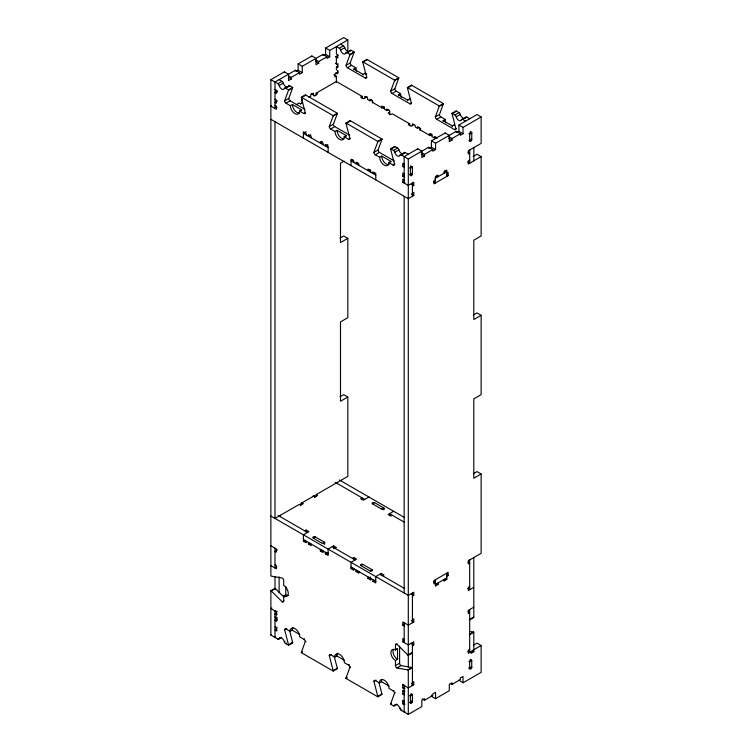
<?xml version="1.0" encoding="UTF-8"?>
<svg xmlns="http://www.w3.org/2000/svg" width="752" height="752" viewBox="0 0 752 752"><rect width="100%" height="100%" fill="white"/><g stroke="black" fill="none" stroke-linecap="round" stroke-linejoin="round"><path stroke-width="1.13" d="M290.357 105.712L292.425 104.528L301.58 109.811L299.522 111.005A6.477 3.741 60 0 1 294.944 113.646A6.477 3.741 60 0 1 290.357 105.712L286.004 103.203A1.946 1.119 60 0 1 284.632 100.824L288.505 90.287A1.946 1.119 60 0 0 288.561 89.864L292.688 87.486L289.783 85.813A1.946 1.119 60 0 0 288.495 86.123A3.892 2.247 60 0 1 285.901 86.743A3.892 2.247 60 0 1 283.307 83.134A1.946 1.119 60 0 0 282.009 81.329L279.114 79.656M284.632 100.824L288.759 98.446L292.631 87.909A1.946 1.119 60 0 0 292.688 87.486M366.948 77.099L365.303 78.058L347.433 67.736A1.946 1.119 60 0 1 346.061 65.358L349.934 54.821A1.946 1.119 60 0 0 349.99 54.407L354.107 52.02L351.212 50.346A1.946 1.119 60 0 0 349.915 50.657A3.892 2.247 60 0 1 347.321 51.277A3.892 2.247 60 0 1 344.736 47.667A1.946 1.119 60 0 0 343.438 45.863L340.543 44.189M346.061 65.358L350.178 62.98L354.051 52.443A1.946 1.119 60 0 0 354.107 52.02M334.997 131.487L337.065 130.303L346.221 135.586L344.162 136.779A6.477 3.741 60 0 1 339.584 139.421A6.477 3.741 60 0 1 334.997 131.487L330.645 128.977A1.946 1.119 60 0 1 329.273 126.599L333.145 116.062A1.946 1.119 60 0 0 333.202 115.639L337.328 113.261L305.444 94.855L301.317 97.234A1.946 1.119 60 0 0 301.373 97.722L305.246 112.725A1.946 1.119 60 0 1 303.874 113.514L299.522 111.005M329.273 126.599L333.399 124.212L337.272 113.684A1.946 1.119 60 0 0 337.328 113.261M411.588 102.874L409.943 103.832L392.074 93.511A1.946 1.119 60 0 1 390.702 91.133L394.574 80.596A1.946 1.119 60 0 0 394.631 80.173L398.748 77.794L366.863 59.389L362.746 61.767A1.946 1.119 60 0 0 362.802 62.256L366.675 77.259A1.946 1.119 60 0 1 365.303 78.058M390.702 91.133L394.819 88.755L398.692 78.217A1.946 1.119 60 0 0 398.748 77.794M379.638 157.262L381.706 156.068L390.861 161.36L388.803 162.554A6.477 3.741 60 0 1 384.225 165.196A6.477 3.741 60 0 1 379.638 157.262L375.286 154.752A1.946 1.119 60 0 1 373.913 152.365L377.786 141.837A1.946 1.119 60 0 0 377.842 141.414L381.969 139.035L350.084 120.621L345.958 123.008A1.946 1.119 60 0 0 346.014 123.497L349.887 138.5A1.946 1.119 60 0 1 348.514 139.289L344.162 136.779M373.913 152.365L378.04 149.986L381.913 139.449A1.946 1.119 60 0 0 381.969 139.035M456.229 128.648L454.584 129.598L436.715 119.286A1.946 1.119 60 0 1 435.342 116.908L439.215 106.37A1.946 1.119 60 0 0 439.271 105.947L443.389 103.569L411.504 85.164L407.387 87.542A1.946 1.119 60 0 0 407.443 88.031L411.316 103.033A1.946 1.119 60 0 1 409.943 103.832M435.342 116.908L439.459 114.53L443.332 103.992A1.946 1.119 60 0 0 443.389 103.569M334.123 655.988L337.272 668.18A1.946 1.119 60 0 1 337.328 668.669L333.202 671.047L301.317 652.642A1.946 1.119 60 0 1 301.373 652.219L305.246 641.682L306.017 641.24M379.008 682.694L381.913 693.955A1.946 1.119 60 0 1 381.969 694.434L377.842 696.822L345.958 678.407A1.946 1.119 60 0 1 346.014 677.994L349.887 667.456L350.658 667.005M422.088 698.824L424.56 700.253L424.56 698.664L421.806 700.253L421.806 706.598L408.298 714.4L401.277 710.349A1.946 1.119 60 0 1 399.979 708.544A3.892 2.247 60 0 0 397.385 704.925A3.892 2.247 60 0 0 394.8 705.545A1.946 1.119 60 0 1 393.503 705.855L390.598 704.182A1.946 1.119 60 0 1 390.655 703.759L394.527 693.231L395.298 692.78M284.077 597.144L275.382 588.619A1.946 1.119 60 0 0 274.988 588.327L270.87 590.705A1.946 1.119 60 0 1 271.265 590.997L282.32 601.854A1.946 1.119 60 0 0 283.692 601.055L283.692 596.035A6.477 3.741 60 0 0 288.279 593.394A6.477 3.741 60 0 0 283.692 585.451L283.692 580.431A1.946 1.119 60 0 0 282.32 578.053L271.265 576.135A1.946 1.119 60 0 1 270.87 575.976L270.87 79.656L284.378 71.854L288.505 74.232L288.505 80.577L291.25 78.988L291.25 77.4L299.503 72.643L299.503 74.232L302.248 72.643L302.248 66.298L298.121 63.911L298.121 70.265L302.248 72.643M298.121 63.911L311.864 55.977L315.99 58.365L315.99 64.71L318.735 63.121L318.735 61.532L326.988 56.776L326.988 58.365L329.733 56.776L329.733 50.431L347.828 39.978L347.828 51.55M329.733 56.776L325.607 54.398L325.607 48.043L343.702 37.6L347.828 39.978M299.503 72.643L295.376 70.265L274.988 82.034L274.988 108.476L277.056 107.292M302.248 66.298L322.862 54.398L326.988 56.776M296.579 71.158L298.121 70.265M323.717 55.488L325.607 54.398M270.87 79.656L277.892 83.707L282.009 81.329M335.956 56.879L337.789 57.942L337.789 54.764L336.417 53.975L336.417 46.568L339.312 48.241L343.438 45.863M277.892 83.707A1.946 1.119 60 0 1 279.189 85.512L283.307 83.134M339.312 48.241A1.946 1.119 60 0 1 340.609 50.046L344.736 47.667M277.056 91.424L274.988 92.609L276.369 93.408L276.369 90.231L274.988 89.441M279.189 85.512A3.892 2.247 60 0 0 281.774 89.121A3.892 2.247 60 0 0 284.369 88.501L288.495 86.123M340.609 50.046A3.892 2.247 60 0 0 343.203 53.665A3.892 2.247 60 0 0 345.788 53.044L349.915 50.657M284.369 88.501A1.946 1.119 60 0 1 285.666 88.191L289.783 85.813M345.788 53.044A1.946 1.119 60 0 1 347.086 52.734L351.212 50.346M288.505 90.287L292.631 87.909M349.934 54.821L354.051 52.443M277.469 100.965L274.988 102.394L276.369 103.193L276.369 100.016L274.988 99.226M335.956 72.756L337.789 73.809L337.789 70.641L336.417 69.842L336.417 66.937L338.062 65.979M271.557 105.703L270.87 106.098L276.369 109.275L276.369 106.098L274.988 105.308M338.212 71.985L334.997 73.837L334.997 77.005L336.379 76.215L336.379 82.231M286.004 103.203L290.131 100.824L305.021 109.416M347.433 67.736L351.56 65.358L355.912 67.868A6.477 3.741 60 0 0 356.664 71.233M301.373 97.722L305.5 95.335A1.946 1.119 60 0 1 305.444 94.855M362.802 62.256L366.929 59.878A1.946 1.119 60 0 1 366.863 59.389M353.891 69.861A6.477 3.741 60 0 1 353.844 69.062L355.912 67.868M302.201 99.649L302.031 102.921M296.25 104.669L299.268 102.93L300.659 104.114M308.875 97.384L310.736 96.312L310.736 94.724L313.481 93.135L313.481 95.711M316.216 95.043L316.216 93.145L336.379 81.507L362.032 96.312L362.032 98.221M300.64 103.72L302.473 102.657M314.251 95.861L317.598 93.934L316.216 93.145M362.962 75.097A6.477 3.741 60 0 0 363.009 74.354L365.068 73.16L366.807 74.166M303.874 113.514L305.519 112.565M362.032 96.312L360.65 97.111L363.404 98.691L367.07 96.576M333.145 116.062L337.272 113.684M394.574 80.596L398.692 78.217M306.139 131.75L303.394 133.339L328.126 147.618M310.905 134.824L308.433 136.253L308.433 134.664L311.178 136.253L311.178 137.832M364.814 98.409L364.814 96.294L367.568 97.873L367.568 99.461L369.852 100.787L371.507 99.837M330.645 128.977L334.772 126.599L349.661 135.191M392.074 93.511L396.201 91.133L400.553 93.643A6.477 3.741 60 0 0 401.502 97.431M346.014 123.497L350.141 121.11A1.946 1.119 60 0 1 350.084 120.621M407.443 88.031L411.57 85.653A1.946 1.119 60 0 1 411.504 85.164M398.532 95.636A6.477 3.741 60 0 1 398.485 94.837L400.553 93.643M327.853 144.61L325.381 146.038L325.381 144.45L328.126 146.038L328.126 152.383M381.762 108.194L381.762 106.079L384.516 107.668L384.516 109.247L386.81 110.572L388.455 109.623M407.603 100.871A6.477 3.741 60 0 0 407.65 100.129L409.708 98.935A6.477 3.741 60 0 1 409.661 99.678M389.968 111.916L388.135 112.979L390.89 114.567L392.262 113.768L409.671 123.817L409.671 125.725M348.514 139.289L350.159 138.34M344.162 161.116L340.496 163.231L340.496 242.567L347.828 238.337L347.828 317.682L340.496 321.912L340.496 401.258L347.828 397.028L347.828 476.373L316.216 494.619L316.216 496.527M377.786 141.837L381.913 139.449M439.215 106.37L443.332 103.992M409.671 123.817L408.298 124.616L411.043 126.195L413.788 124.616M352.867 159.791L351.034 160.843L375.774 175.131M357.726 162.799L356.072 163.757L356.072 162.169L358.826 163.757L358.826 165.346M412.463 125.913L412.463 123.798L415.207 125.387L415.207 126.966L417.501 128.291L419.146 127.342M375.286 154.752L379.412 152.365L394.302 160.966M436.715 119.286L440.841 116.908L445.193 119.418A6.477 3.741 60 0 0 445.945 122.773M388.803 162.554L393.155 165.064A1.946 1.119 60 0 0 394.527 164.274L390.655 149.263A1.946 1.119 60 0 1 390.598 148.783L394.725 146.396L397.62 148.069A1.946 1.119 60 0 1 398.917 149.874A3.892 2.247 60 0 0 401.512 153.493A3.892 2.247 60 0 0 404.097 152.872A1.946 1.119 60 0 1 405.394 152.562L408.298 154.235M454.584 129.598A1.946 1.119 60 0 0 455.956 128.808L452.084 113.806A1.946 1.119 60 0 1 452.027 113.317L456.144 110.939L459.049 112.612A1.946 1.119 60 0 1 460.346 114.417A3.892 2.247 60 0 0 462.931 118.026A3.892 2.247 60 0 0 465.526 117.406A1.946 1.119 60 0 1 466.823 117.096L469.718 118.769M390.655 149.263L394.781 146.884A1.946 1.119 60 0 1 394.725 146.396M452.084 113.806L456.21 111.418A1.946 1.119 60 0 1 456.144 110.939M443.172 121.41A6.477 3.741 60 0 1 443.125 120.611L445.193 119.418M390.598 148.783L393.503 150.456L397.62 148.069M452.027 113.317L454.922 114.99L459.049 112.612M393.503 150.456A1.946 1.119 60 0 1 394.8 152.261L398.917 149.874M454.922 114.99A1.946 1.119 60 0 1 456.22 116.795L460.346 114.417M370.04 169.444L367.982 170.629L367.982 169.04L370.736 170.629L370.736 172.217M394.8 152.261A3.892 2.247 60 0 0 397.385 155.871A3.892 2.247 60 0 0 399.979 155.25L404.097 152.872M456.22 116.795A3.892 2.247 60 0 0 458.814 120.405A3.892 2.247 60 0 0 461.399 119.784L465.526 117.406M399.979 155.25A1.946 1.119 60 0 1 401.277 154.94L405.394 152.562M461.399 119.784A1.946 1.119 60 0 1 462.696 119.474L466.823 117.096M452.243 126.637A6.477 3.741 60 0 0 452.29 125.894L454.349 124.71A6.477 3.741 60 0 1 454.302 125.452M374.675 172.584L373.02 173.543L373.02 171.954L375.774 173.543L375.774 179.888M429.411 135.698L429.411 133.583L432.156 135.172L432.156 136.751L434.449 138.077L436.094 137.127M435.549 149.601L431.432 147.223L431.432 140.878L435.549 143.256L435.549 149.601L432.804 151.19L432.804 149.601L424.56 154.367L424.56 155.955L421.806 157.544L421.806 151.19L417.689 148.811L404.172 156.613L404.172 183.065L404.858 182.661M431.432 140.878L445.175 132.944L449.292 135.322L449.292 141.667L452.046 140.088L452.046 138.5L460.29 133.734L460.29 135.322L463.035 133.734L463.035 127.389L481.13 116.945L481.13 143.388L468.308 150.795L468.308 153.972L469.68 153.173L468.026 152.224M463.035 133.734L458.917 131.356L458.917 125.011L477.012 114.558L481.13 116.945M393.155 165.064L394.8 164.115M401.277 154.94L408.298 158.992L428.678 147.223L432.804 149.601M435.549 143.256L456.163 131.356L460.29 133.734M429.195 148.511L431.432 147.223M456.849 132.549L458.917 131.356M404.172 164.021L402.799 163.222L402.799 166.399L404.444 165.449M410.357 168.382L412.416 167.188L410.583 166.136M469.718 134.11L471.777 132.916L470.132 131.967M404.172 173.806L402.799 173.007L402.799 176.184L404.444 175.235M469.718 140.718L471.777 139.534L471.739 132.747A1.1 0.63 -60 0 0 471.57 132.286L471.175 132.183A1.73 0.996 -60 0 0 470.15 132.822L469.85 133.273A1.1 0.63 -60 0 0 469.68 133.941L469.68 140.746A1.457 0.846 -60 0 0 470.714 141.338A1.457 0.846 -60 0 0 471.739 139.552L470.968 139.111M404.172 179.888L402.799 179.098L402.799 182.266L404.444 181.317M412.416 186.233L413.788 185.443L413.788 182.266L408.298 185.443L402.799 182.266M435.323 178.299L446.773 171.691L444.94 170.629M473.064 156.51L477.012 154.235L481.13 156.613L481.13 235.959L473.798 240.189L473.798 319.534L481.13 315.304L481.13 394.65L473.798 398.88L473.798 478.225L481.13 473.986L481.13 553.331L468.308 560.738L468.308 563.915L469.68 563.116L468.026 562.167M412.416 193.114L413.788 192.315L413.788 195.492L408.298 198.669L270.87 119.324M435.333 179.878L433.96 180.677L433.96 183.845L448.164 175.648L448.164 172.481L446.782 173.27M469.68 160.054L468.308 160.843L468.308 164.021L481.13 156.613M340.036 238.074L343.702 235.959L347.828 238.337M473.346 315.041L477.012 312.926L481.13 315.304M340.036 396.765L343.702 394.65L347.828 397.028M304.767 530.856L306.139 530.057L308.893 531.645L303.394 534.822L303.394 541.167L306.139 542.756L306.139 541.167M368.903 496.997L363.404 500.174L360.65 498.585L362.032 497.796L362.032 499.695M277.469 549.919L274.988 551.348L276.369 552.147L276.369 548.969L270.87 545.792M303.394 541.167L305.039 540.218M315.304 536.937A1.457 0.846 0 0 0 313.246 536.937A1.457 0.846 0 0 0 313.246 538.122L315.304 536.937L324.469 542.23L324.469 544.345M372.569 503.878L374.628 502.684L383.783 507.976A1.457 0.846 0 0 1 383.783 509.17A1.457 0.846 0 0 1 381.725 509.17L372.569 503.878A1.457 0.846 0 0 1 372.569 502.684A1.457 0.846 0 0 1 374.628 502.684M308.433 542.493L308.433 544.072L310.078 543.123M276.821 566.952L274.988 568.014L274.988 548.18M322.401 543.414L324.469 542.23A1.457 0.846 0 0 1 324.469 543.414A1.457 0.846 0 0 1 322.401 543.414L313.246 538.122M381.725 509.17L383.783 507.976L383.783 509.884M320.343 549.364L320.343 550.953L321.988 550.003M334.997 548.311L336.379 547.512L333.625 545.924L328.126 549.101L328.126 555.446L325.381 553.857L325.381 552.278M393.634 511.285L388.135 514.453L390.89 516.041L392.262 515.252M325.381 553.857L327.853 552.438M473.346 473.722L477.012 471.607L481.13 473.986M271.265 590.997L275.382 588.619M283.692 596.035L285.76 594.841A6.477 3.741 60 0 0 288.289 595.424M352.406 558.36L353.778 557.561L356.533 559.15L351.034 562.327L351.034 568.672L353.778 570.26L353.778 568.672M271.895 608.011L270.87 608.612L276.369 611.78L277.14 611.338M282.32 601.854L283.974 600.904M275.683 610.596L274.988 610.991L274.988 637.442L275.768 636.991M351.034 568.672L352.679 567.722M277.056 612.974L274.988 614.168L276.369 614.957L277.14 614.506M360.885 565.636L362.943 564.442L372.108 569.734A1.457 0.846 0 0 1 372.108 570.918A1.457 0.846 0 0 1 370.04 570.918L360.885 565.636A1.457 0.846 0 0 1 360.885 564.442A1.457 0.846 0 0 1 362.943 564.442M276.022 616.48L274.988 617.072L276.369 617.862L277.14 617.42M356.072 569.997L356.072 571.586L357.726 570.627M277.121 618.576A1.457 0.846 -60 0 0 277.056 619.056L274.988 620.25L276.369 621.039L277.14 620.597M370.04 570.918L372.108 569.734M274.988 626.858L276.369 627.647L277.14 627.206M277.056 628.841L274.988 630.035L276.369 630.825L277.14 630.383M367.982 576.869L367.982 578.457L370.454 577.028M270.87 590.705L270.87 635.055L271.472 634.707M382.646 575.816L384.018 575.017L381.264 573.438L375.774 576.605L375.774 582.95L373.02 581.371L373.02 579.783M289.482 630.214L292.631 642.405A1.946 1.119 60 0 1 292.688 642.894L288.561 645.272A1.946 1.119 60 0 0 288.505 644.784L284.632 629.781L286.785 628.54M373.02 581.371L375.492 579.942M284.632 629.781A1.946 1.119 60 0 1 286.004 628.992L290.131 631.37L292.19 630.176A6.806 3.929 60 0 1 292.989 627.572M270.87 635.055L277.892 639.115L280.985 637.329M277.892 639.115A1.946 1.119 60 0 0 279.189 638.805L281.502 637.461M279.189 638.805A3.892 2.247 60 0 1 281.774 638.185A3.892 2.247 60 0 1 284.369 641.794L285.14 641.343M284.369 641.794A1.946 1.119 60 0 0 285.666 643.599L286.437 643.157M288.505 644.784L292.631 642.405M290.131 631.37A6.806 3.929 60 0 1 294.944 628.587A6.806 3.929 60 0 1 299.747 636.925L303.874 639.303L304.645 638.852M301.373 652.219L302.154 651.768M301.317 652.642L302.097 652.191M412.416 596.176L413.788 595.387L413.788 592.209L408.298 595.387L270.87 516.041M446.782 576.333L448.164 575.543L448.164 572.366L433.96 580.572L433.96 583.74L435.333 582.95L433.688 581.992M435.323 584.539L446.773 577.931M438.078 582.95L438.078 584.539L435.333 586.118L435.323 579.783M446.773 573.165L446.782 579.51L444.037 581.099L444.037 579.51M333.202 671.047A1.946 1.119 60 0 0 333.145 670.558L329.273 655.556L331.425 654.315M329.273 655.556A1.946 1.119 60 0 1 330.645 654.757L334.772 657.145L336.83 655.951A6.806 3.929 60 0 1 337.836 653.131M412.416 619.582L413.788 618.793L413.788 621.96L408.298 625.138L402.799 621.96L402.799 625.138L404.444 624.188M469.68 586.522L468.308 587.321L468.308 590.489L473.798 587.321M333.145 670.558L337.272 668.18M334.772 657.145A6.806 3.929 60 0 1 339.584 654.362A6.806 3.929 60 0 1 344.388 662.691L348.514 665.078L349.285 664.627M396.84 667.973L400.966 665.595L412.021 667.503A1.946 1.119 60 0 1 412.416 667.663L408.298 670.051A1.946 1.119 60 0 0 407.904 669.891L396.84 667.973A1.946 1.119 60 0 1 395.467 665.595L395.467 660.566A6.477 3.741 60 0 1 390.89 652.633A6.477 3.741 60 0 1 395.467 649.991L395.467 644.962L397.122 644.013M404.172 639.416L402.799 638.627L402.799 641.804L404.444 640.845M346.014 677.994L347.048 677.392M345.958 678.407L346.992 677.815M395.467 649.991L397.526 648.797L397.526 659.372L395.467 660.566M473.798 607.155L468.308 610.333L468.308 613.5L469.68 612.711L468.026 611.752M412.416 645.771L413.788 644.972L413.788 641.804L408.298 644.972L402.799 641.804M407.904 655.02L412.021 652.642A1.946 1.119 60 0 0 412.416 652.933L408.298 655.312A1.946 1.119 60 0 1 407.904 655.02L396.84 644.173A1.946 1.119 60 0 0 395.467 644.962M473.798 617.495L469.68 619.874A1.946 1.119 60 0 1 469.286 619.582L473.412 617.204A1.946 1.119 60 0 0 473.798 617.495L473.798 557.561M395.467 665.595L399.594 663.208L399.594 646.024M377.842 696.822A1.946 1.119 60 0 0 377.786 696.333L373.913 681.331L376.066 680.09M373.913 681.331A1.946 1.119 60 0 1 375.286 680.532L379.412 682.91L381.471 681.726A6.806 3.929 60 0 1 382.091 679.357M407.904 669.891L412.021 667.503M473.798 632.225A1.946 1.119 60 0 0 473.412 632.065L469.286 634.444A1.946 1.119 60 0 1 469.68 634.603L473.798 632.225L473.798 651.721L471.053 653.309L471.053 651.721M377.786 696.333L381.913 693.955M404.943 688.296L404.172 688.747L402.799 687.948L402.799 684.781L403.57 684.329M379.412 682.91A6.806 3.929 60 0 1 384.225 680.137A6.806 3.929 60 0 1 389.028 688.465L393.155 690.844L393.926 690.402M473.346 645.254L477.012 643.139L481.13 645.517L481.13 672.344L463.035 682.797L458.917 680.118M404.858 685.175L404.172 685.57L404.172 712.022L404.943 711.571M402.799 687.948L404.087 687.206M412.416 682.402L413.788 681.603L413.788 684.781L408.298 687.948L402.799 684.781M469.68 649.343L468.308 650.132L468.308 653.309L473.798 650.132L473.111 649.737M404.172 694.829L402.799 694.04L402.799 690.862L403.57 690.411M473.798 649.747L481.13 645.517M404.943 691.21L404.172 691.652L402.799 690.862M402.799 694.04L404.087 693.288M390.655 703.759L391.435 703.317M390.598 704.182L391.378 703.74M393.503 705.855L394.274 705.414M394.527 705.263L396.332 704.22M404.943 704.163L404.172 704.615L402.799 703.825L402.799 700.648L403.57 700.197M394.8 705.545L397.112 704.21M402.799 703.825L404.087 703.073M399.979 708.544L400.75 708.093M410.357 702.631L412.416 701.437L411.729 701.043M471.739 667.193L469.68 668.378L468.994 667.983M401.277 710.349L402.047 709.897M424.56 700.253L432.804 695.487L432.804 693.899L435.549 692.319L435.549 698.664L431.432 696.286L431.432 695.092M450.392 683.427L452.046 684.386L460.29 679.62L460.29 678.031L463.035 676.452L463.035 682.797M435.549 698.664L449.292 690.731L449.292 684.386L452.046 682.797L452.046 684.386M338.052 55.225L337.968 55.216A1.73 0.996 -60 0 0 336.849 55.864L336.548 56.315A1.1 0.63 -60 0 0 336.37 56.973L336.379 63.779A1.457 0.846 -60 0 0 336.962 64.522A1.457 0.846 -60 0 0 338.052 63.741M470.094 631.492L473.412 632.065M347.086 52.734L349.99 54.407M362.746 61.767L394.631 80.173M407.387 87.542L439.271 105.947M462.696 119.474L465.601 121.147M325.607 48.043L329.733 50.431M458.917 125.011L463.035 127.389M470.451 132.004L471.739 132.747M335.599 56.532L336.379 56.973M468.91 133.489L469.68 133.941M353.844 69.062L363.009 74.354M398.485 94.837L407.65 100.129M443.125 120.611L452.29 125.894M335.956 63.497L337.789 64.55L337.789 67.727L336.417 66.937M335.599 63.337L336.379 63.779M468.91 140.295L469.68 140.746M315.445 59.634L318.735 61.532M448.747 136.591L452.046 138.5M315.445 61.222L318.735 63.121M448.747 138.18L452.046 140.088M333.897 74.786L336.379 76.215M430.858 133.668L431.469 135.886M437.194 138.077L434.449 136.488L434.449 138.077M467.688 162.028L469.718 163.203L469.718 149.977M288.777 75.971L291.25 77.4M421.261 152.459L424.56 154.367M288.777 77.559L291.25 78.988M421.261 154.047L424.56 155.955M311.178 93.408L314.853 95.908M446.509 174.699L448.164 175.648M285.666 88.191L288.561 89.864M301.317 97.234L333.202 115.639M345.958 123.008L377.842 141.414M436.433 175.752L438.078 176.711L438.078 175.122L435.333 176.711L435.323 183.065L433.49 182.003M410.874 166.107L412.416 167L412.416 173.806A1.457 0.846 -60 0 1 411.391 175.592A1.457 0.846 -60 0 1 410.357 175L409.586 174.549M276.275 90.776L277.056 91.227L277.056 92.299M409.586 167.743L410.357 168.185L410.357 175L412.416 173.806L411.645 173.355M402.799 166.399L404.172 167.188M402.799 176.184L404.172 176.983M411.316 184.014L413.788 185.443M321.828 141.602L322.401 141.94L320.343 143.124L320.343 141.536L323.087 143.124L323.087 144.713M411.316 194.063L413.788 195.492M339.425 479.983L404.595 517.602M335.298 482.361L364.776 499.384M404.454 522.283L389.517 513.663L389.517 515.778M316.216 494.619L317.598 495.408L314.844 496.997L313.011 495.944M446.509 574.594L448.164 575.543M467.847 588.637L469.68 589.7L469.68 559.949M445.137 578.561L446.782 579.51M301.561 502.552L303.394 503.614L300.64 505.203L299.268 504.404L274.988 518.419L274.988 121.702M435.605 583.11L438.078 584.539M278.043 515.421L307.512 532.435M332.252 546.723L355.16 559.949M379.892 574.227L404.35 588.346M411.316 593.958L413.788 595.387M303.394 539.579L328.126 553.857M351.034 567.083L375.774 581.371M308.433 544.072L311.178 545.661L311.178 544.072M320.343 550.953L323.087 552.541L323.087 550.953M356.072 571.586L358.826 573.165L358.826 571.586M367.982 578.457L370.736 580.046L370.736 578.457M472.153 650.771L473.798 651.721M467.96 651.523L469.68 652.51L469.68 609.534M411.316 620.541L413.788 621.96M470.094 659.626L471.739 660.576L471.739 667.391A1.1 0.63 -60 0 1 471.57 668.049L471.269 668.5A1.73 0.996 -60 0 1 470.244 669.139L469.915 669.083A1.1 0.63 -60 0 1 469.68 668.575L469.68 661.769A1.457 0.846 -60 0 1 470.714 659.983A1.457 0.846 -60 0 1 471.739 660.576L469.68 661.769L468.91 661.318M402.799 625.138L404.172 625.927M470.968 666.939L471.739 667.391M468.91 668.133L469.68 668.575M274.988 564.837L276.369 565.636L276.369 568.803L270.87 565.636M411.316 643.543L413.788 644.972M411.316 683.352L413.788 684.781M411.729 685.175L412.416 685.57L412.416 642.593M410.874 693.936L412.416 694.829L412.416 701.635A1.1 0.63 -60 0 1 412.246 702.293L411.946 702.753A1.73 0.996 -60 0 1 410.921 703.383L410.526 703.289A1.1 0.63 -60 0 1 410.357 702.829L410.357 696.023A1.457 0.846 -60 0 1 411.391 694.237A1.457 0.846 -60 0 1 412.416 694.829L410.357 696.023L409.586 695.572M276.275 618.614L277.056 619.855M292.19 630.176L299.888 634.622M336.83 655.951L344.529 660.397M381.471 681.726L389.169 686.162M411.645 701.193L412.416 701.635M409.586 702.377L410.357 702.829M402.799 700.648L404.172 701.437M291.964 642.471L292.688 642.894M285.666 643.599L288.561 645.272M473.845 147.599L473.845 160.825M456.163 131.356L456.163 132.249M446.773 176.447L446.782 170.093L444.037 171.682L444.037 173.27M445.175 132.944L445.175 133.734M428.678 147.223L428.678 148.116M420.246 130.406L420.246 128.291L417.501 126.703L417.501 128.291M417.689 148.811L417.689 149.601M412.416 183.065L412.416 196.281M412.416 593.008L412.416 622.759M408.298 158.992L408.298 667.428M408.298 670.051L408.298 714.4M404.172 196.281L404.172 593.008M404.172 622.759L404.172 642.593M389.555 114.802L389.555 110.572L386.81 108.984L386.81 110.572M383.83 106.474L383.83 108.373M381.264 573.438L381.264 575.336M372.607 102.902L372.607 100.787L369.852 99.198L369.852 100.787M353.778 162.432L353.778 160.843L351.034 159.255L351.034 165.609M353.778 557.561L353.778 559.469M333.625 545.924L333.625 548.781M322.862 54.398L322.862 55.291M314.853 497.523L314.853 495.408L300.659 503.605L300.659 505.72M311.864 55.977L311.864 56.776M306.139 134.928L306.139 133.339L303.394 131.75L303.394 138.105M306.139 530.057L306.139 531.965M295.376 70.265L295.376 71.158M285.76 586.381L285.76 594.841M284.378 71.854L284.378 72.643M280.487 515.252L280.487 516.239M279.114 576.822L279.114 592.849M276.369 611.78L276.369 614.957M276.369 617.862L276.369 621.039M276.369 627.647L276.369 630.825M274.988 576.728L274.988 589.324M412.416 167A1.1 0.63 -60 0 0 412.246 166.54L411.861 166.427A1.73 0.996 -60 0 0 410.827 167.076L410.526 167.527A1.1 0.63 -60 0 0 410.357 168.185M277.056 91.227A1.1 0.63 -60 0 1 277.131 90.804M303.874 639.303A1.946 1.119 60 0 1 305.246 641.682M348.514 665.078A1.946 1.119 60 0 1 349.887 667.456M393.155 690.844A1.946 1.119 60 0 1 394.527 693.231M400.966 665.595A1.946 1.119 60 0 1 399.594 663.208M397.526 659.372A6.477 3.741 60 0 1 393.456 649.314M396.859 648.468A6.477 3.741 60 0 1 397.526 648.797M290.131 100.824A1.946 1.119 60 0 1 288.759 98.446M334.772 126.599A1.946 1.119 60 0 1 333.399 124.212M379.412 152.365A1.946 1.119 60 0 1 378.04 149.986M389.216 164.472A6.477 3.741 60 0 1 384.338 162.385A6.477 3.741 60 0 1 381.706 156.068M390.861 161.36A6.477 3.741 60 0 1 390.814 162.103M344.031 138.838A6.477 3.741 60 0 1 339.406 136.262A6.477 3.741 60 0 1 337.065 130.303M346.221 135.586A6.477 3.741 60 0 1 346.174 136.328M299.672 113.007A6.477 3.741 60 0 1 294.906 110.666A6.477 3.741 60 0 1 292.425 104.528M301.58 109.811A6.477 3.741 60 0 1 301.533 110.553M351.56 65.358A1.946 1.119 60 0 1 350.178 62.98M396.201 91.133A1.946 1.119 60 0 1 394.819 88.755M440.841 116.908A1.946 1.119 60 0 1 439.459 114.53M365.068 73.16A6.477 3.741 60 0 1 365.021 73.903M372.663 101.153A1.457 0.846 0 0 0 372.569 102.394L381.725 107.686A1.457 0.846 0 0 0 383.247 107.884A1.457 0.846 0 0 0 384.206 107.179M420.791 128.507A1.457 0.846 0 0 0 420.208 129.899L429.364 135.191A1.457 0.846 0 0 0 431.216 135.294A1.457 0.846 0 0 0 431.733 134.26"/></g></svg>
